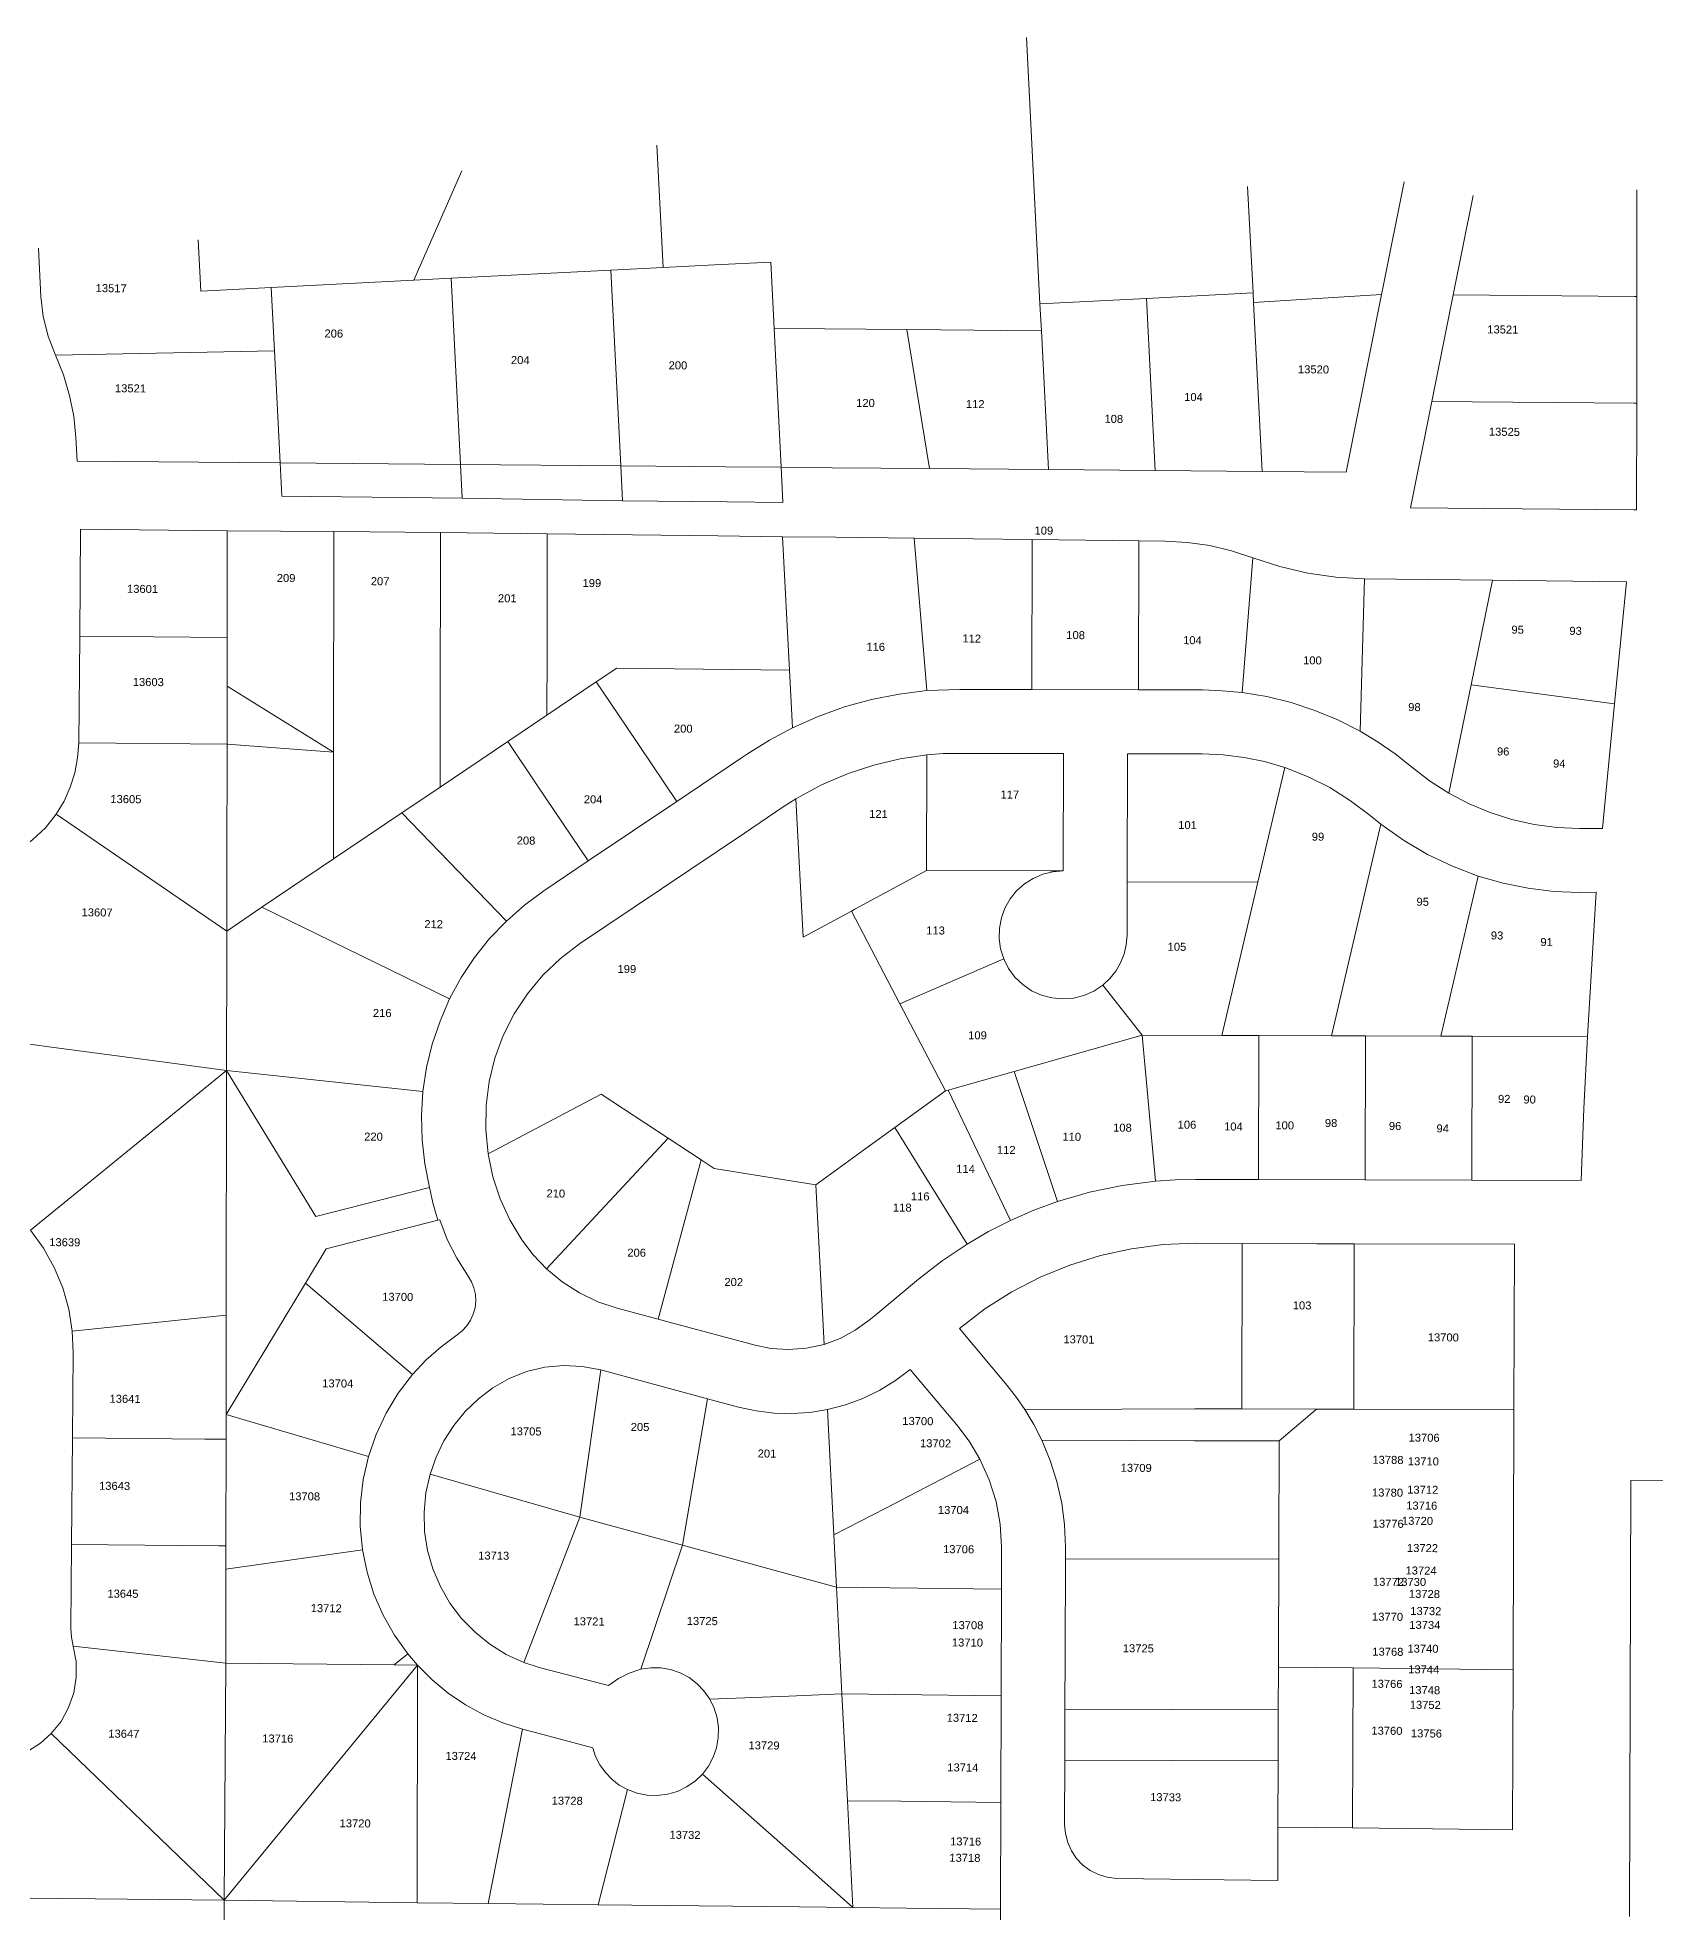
# Model space of a CAD drawing. Header units: feet. Extents: x 2808417 to 2820762, y 948624 to 970780.
# Drawn here: x 2810813 to 2812329, y 968198 to 969956 of the extents above; entities that cross this region are included whole.
import ezdxf
from ezdxf.enums import TextEntityAlignment as Align

# ---------------------------------------------------------------- set-up
doc = ezdxf.new("R2010")
doc.units = ezdxf.units.FT
doc.header["$LTSCALE"] = 0.015
doc.header["$MEASUREMENT"] = 0
doc.layers.add('Dakota County Addresses', color=7, linetype='Continuous')
doc.layers.add('Dakota County Parcels', color=7, linetype='Continuous')
doc.styles.add('Dimensions 100', font='arial.ttf')

# ---------------------------------------------------------------- blocks, each defined once
blk = doc.blocks.new('ACMAP_ANN_TEMPLATE_Dakota County Addresses')
at = {"layer": 'Dakota County Addresses', "style": 'Dimensions 100'}
blk.add_attdef('DakotaCountyAddress', text='', height=50, dxfattribs=at).set_placement((0, 0), align=Align.CENTER)

msp = doc.modelspace()

# ---------------------------------------------------------------- linework, layer by layer
at = {"layer": 'Dakota County Parcels', "lineweight": 5}
for p, q in [((2811752.3, 969706.2), (2811739.6, 969955.9)), ((2811399.1, 969740.3), (2811393.2, 969855.1)), ((2811165.4, 969728.4), (2811210.2, 969830.8)), ((2812074.3, 969724), (2812093.6, 969820.6)), ((2811952.1, 969716.4), (2811947, 969816.3)), ((2812139.7, 969714.5), (2812158.3, 969807.7)), ((2812311.8, 969713), (2812311.9, 969813)), ((2810813.5, 969758.5), (2810815.8, 969713.2)), ((2810965.7, 969718.2), (2810963.2, 969766.2)), ((2811200.3, 969730.2), (2811350.1, 969737.8)), ((2811350.1, 969737.8), (2811399.1, 969740.3)), ((2811359.4, 969554.3), (2811350.1, 969737.8)), ((2811503, 969683.1), (2811499.9, 969745.4)), ((2810965.7, 969718.2), (2811031.6, 969721.6)), ((2811031.6, 969721.6), (2811165.4, 969728.4)), ((2811034.6, 969662.3), (2811031.6, 969721.6)), ((2811165.4, 969728.4), (2811200.3, 969730.2)), ((2811209.2, 969555.6), (2811200.3, 969730.2)), ((2811852.2, 969711.3), (2811952.1, 969716.4)), ((2811952.5, 969707.4), (2811952.1, 969716.4)), ((2811952.5, 969707.4), (2812072.5, 969715.1)), ((2812039.2, 969548.4), (2812072.5, 969715.1)), ((2812072.5, 969715.1), (2812074.3, 969724)), ((2812119.8, 969614.7), (2812139.7, 969714.5)), ((2812139.7, 969714.5), (2812309.5, 969713)), ((2811752.3, 969706.2), (2811852.2, 969711.3)), ((2811753.6, 969680.9), (2811752.3, 969706.2)), ((2811860.4, 969550), (2811852.2, 969711.3)), ((2811960.6, 969549.1), (2811952.5, 969707.4)), ((2812309.5, 969713), (2812311.8, 969713)), ((2812311.7, 969613), (2812311.8, 969713)), ((2811509.7, 969553), (2811503, 969683.1)), ((2811648.9, 969551.8), (2811627.5, 969682)), ((2811627.5, 969682), (2811753.6, 969680.9)), ((2811760.2, 969550.8), (2811753.6, 969680.9)), ((2810829.4, 969658.1), (2811034.6, 969662.3)), ((2811040, 969557.1), (2811034.6, 969662.3)), ((2812099.8, 969514.9), (2812119.8, 969614.7)), ((2812119.8, 969614.7), (2812309.2, 969613)), ((2812309.2, 969613), (2812311.7, 969613)), ((2812311.6, 969513), (2812311.7, 969613)), ((2810849.7, 969558.8), (2810848.6, 969580.8)), ((2810849.7, 969558.8), (2811040, 969557.1)), ((2811040, 969557.1), (2811041.6, 969526)), ((2811040, 969557.1), (2811209.2, 969555.6)), ((2811210.8, 969524.1), (2811209.2, 969555.6)), ((2811209.2, 969555.6), (2811359.4, 969554.3)), ((2811361, 969521.6), (2811359.4, 969554.3)), ((2811648.9, 969551.8), (2811760.2, 969550.8)), ((2811760.2, 969550.8), (2811860.4, 969550)), ((2811860.4, 969550), (2811960.6, 969549.1)), ((2811960.6, 969549.1), (2812039.2, 969548.4)), ((2811041.6, 969526), (2811210.8, 969524.1)), ((2811210.8, 969524.1), (2811361, 969521.6)), ((2812099.8, 969514.9), (2812308.9, 969513)), ((2812308.9, 969513), (2812311.6, 969513)), ((2810852.1, 969394.7), (2810853, 969495.1)), ((2810853, 969495.1), (2810990.5, 969493.5)), ((2810990.3, 969393.5), (2810990.5, 969493.5)), ((2810990.5, 969493.5), (2811090.4, 969492.9)), ((2811090.1, 969285.9), (2811090.4, 969492.9)), ((2811090.4, 969492.9), (2811190.3, 969491.7)), ((2811190.3, 969491.7), (2811290.3, 969490.5)), ((2811510.9, 969487.9), (2811517.4, 969362.9)), ((2811634.3, 969486.5), (2811745, 969485.2)), ((2811634.3, 969486.5), (2811646.4, 969343.6)), ((2811744.6, 969344.6), (2811745, 969485.2)), ((2811745, 969485.2), (2811845, 969484)), ((2811844.6, 969344.4), (2811845, 969484)), ((2811845, 969484), (2811869.8, 969483.7)), ((2811941.8, 969341.8), (2811951.9, 969468.2)), ((2812052.5, 969305.5), (2812056.5, 969448.5)), ((2812056.5, 969448.5), (2812176.5, 969447.1)), ((2812156.4, 969349.1), (2812176.5, 969447.1)), ((2812176.5, 969447.1), (2812302.3, 969445.6)), ((2812291, 969331.2), (2812302.3, 969445.6)), ((2810851.2, 969294.7), (2810852.1, 969394.7)), ((2810852.1, 969394.7), (2810990.3, 969393.5)), ((2810990.3, 969347.9), (2810990.3, 969393.5)), ((2811336.4, 969351.7), (2811355.8, 969364.8)), ((2811355.8, 969364.8), (2811517.4, 969362.9)), ((2811517.4, 969362.9), (2811520.2, 969308.7)), ((2810990.2, 969293.5), (2810990.3, 969347.9)), ((2811090.1, 969285.9), (2810990.3, 969347.9)), ((2811290.1, 969320.6), (2811336.4, 969351.7)), ((2812135.5, 969247.6), (2812156.4, 969349.1)), ((2812156.4, 969349.1), (2812291, 969331.2)), ((2811677.3, 969344.8), (2811646.4, 969343.6)), ((2811677.3, 969344.8), (2811744.6, 969344.6)), ((2811744.6, 969344.6), (2811844.6, 969344.4)), ((2811844.6, 969344.4), (2811904.6, 969344.2)), ((2812284.3, 969263.3), (2812291, 969331.2)), ((2811253.4, 969295.9), (2811290.1, 969320.6)), ((2810851.2, 969294.7), (2810990.2, 969293.5)), ((2810990.2, 969293.5), (2811090.1, 969285.9)), ((2811190, 969253.2), (2811253.4, 969295.9)), ((2811645.9, 969175), (2811646.2, 969283.3)), ((2811677.1, 969284.8), (2811774.4, 969284.6)), ((2811774.1, 969174.6), (2811774.4, 969284.6)), ((2811834.1, 969164.4), (2811834.4, 969284.4)), ((2811834.4, 969284.4), (2811904.4, 969284.2)), ((2811956.5, 969164.1), (2811981.7, 969271.5)), ((2812284.3, 969263.3), (2812279.7, 969214.3)), ((2811154.2, 969229.1), (2811190, 969253.2)), ((2811328.8, 969183.9), (2811411.8, 969239.7)), ((2811523.6, 969242.2), (2811511.6, 969234.6)), ((2811530.2, 969112.4), (2811523.6, 969242.2)), ((2811089.9, 969185.9), (2811154.2, 969229.1)), ((2812061.9, 969226.4), (2812071.9, 969218.3)), ((2812025.5, 969020.1), (2812071.9, 969218.3)), ((2812258.1, 969214.4), (2812279.7, 969214.3)), ((2811022.8, 969140.7), (2811089.9, 969185.9)), ((2811287.3, 969156), (2811328.8, 969183.9)), ((2811645.9, 969175), (2811761.7, 969174.6)), ((2811761.7, 969174.6), (2811763.7, 969174.6)), ((2811763.7, 969174.6), (2811765.8, 969174.6)), ((2811765.8, 969174.6), (2811767.9, 969174.6)), ((2811767.9, 969174.6), (2811769.9, 969174.6)), ((2811769.9, 969174.6), (2811772, 969174.6)), ((2811772, 969174.6), (2811774.1, 969174.6)), ((2812128.2, 969019.8), (2812163.2, 969169.7)), ((2811833.9, 969114.4), (2811834.1, 969164.4)), ((2811834.1, 969164.4), (2811956.5, 969164.1)), ((2811922.9, 969020.4), (2811956.5, 969164.1)), ((2812257.9, 969154.4), (2812273.8, 969154.5)), ((2812273.8, 969154.5), (2812265.6, 969019.4)), ((2810989.9, 969118), (2811022.8, 969140.7)), ((2811530.2, 969112.4), (2811575.5, 969136.9)), ((2811620.9, 969050.1), (2811718.3, 969092.3)), ((2811811.1, 969067.5), (2811848.1, 969020.6)), ((2811620.9, 969050.1), (2811663.8, 968968.3)), ((2810989.6, 968987.4), (2810989.8, 969043.5)), ((2811728, 968986.5), (2811848.1, 969020.6)), ((2811848.1, 969020.6), (2811922.9, 969020.4)), ((2811848.1, 969020.6), (2811860.5, 968883.8)), ((2811922.9, 969020.4), (2811957.5, 969020.3)), ((2811957.2, 968885.3), (2811957.5, 969020.3)), ((2811957.5, 969020.3), (2812025.5, 969020.1)), ((2812025.5, 969020.1), (2812057.5, 969020)), ((2812057.1, 968885), (2812057.5, 969020)), ((2812057.5, 969020), (2812128.2, 969019.8)), ((2812128.2, 969019.8), (2812157.5, 969019.7)), ((2812157.1, 968884.7), (2812157.5, 969019.7)), ((2812157.5, 969019.7), (2812265.6, 969019.4)), ((2810989.5, 968758.2), (2810989.6, 968987.4)), ((2810989.6, 968987.4), (2811173.9, 968967.8)), ((2810989.6, 968987.4), (2811073.6, 968850.5)), ((2811666.2, 968968.9), (2811728, 968986.5)), ((2811728, 968986.5), (2811768.8, 968864.6)), ((2811234.9, 968909.2), (2811341, 968965.3)), ((2811341, 968965.3), (2811403.9, 968923.9)), ((2811616.2, 968933.9), (2811663.8, 968968.3)), ((2811663.8, 968968.3), (2811666.2, 968968.9)), ((2811666.2, 968968.9), (2811724.8, 968846.9)), ((2811289.6, 968801.6), (2811403.9, 968923.9)), ((2811403.9, 968923.9), (2811434.7, 968903.6)), ((2811616.2, 968933.9), (2811684, 968824.8)), ((2811434.7, 968903.6), (2811394.5, 968754.3)), ((2811434.7, 968903.6), (2811447, 968895.5)), ((2811073.6, 968850.5), (2811180.1, 968877.7)), ((2811549.9, 968730.7), (2811542.2, 968880.4)), ((2811898, 968885.4), (2811957.2, 968885.3)), ((2811957.2, 968885.3), (2812057.1, 968885)), ((2812057.1, 968885), (2812157.1, 968884.7)), ((2812157.1, 968884.7), (2812259.6, 968884.4)), ((2811083.1, 968820.2), (2811187.9, 968847)), ((2811187.9, 968847), (2811189.6, 968847.4)), ((2811063.7, 968788.2), (2811083.1, 968820.2)), ((2811897.8, 968825.5), (2811942, 968825.3)), ((2811941.5, 968670.3), (2811942, 968825.3)), ((2811942, 968825.3), (2812012, 968825.1)), ((2812012, 968825.1), (2812047, 968825)), ((2812046.5, 968670), (2812047, 968825)), ((2812047, 968825), (2812197, 968824.6)), ((2812196.5, 968669.6), (2812197, 968824.6)), ((2810989.3, 968665), (2811063.7, 968788.2)), ((2811063.7, 968788.2), (2811164.2, 968702.5)), ((2810989.3, 968665), (2810989.5, 968758.2)), ((2811356.1, 968764.6), (2811394.5, 968754.3)), ((2811394.5, 968754.3), (2811408, 968750.7)), ((2811408, 968750.7), (2811485.3, 968729.9)), ((2810846.1, 968723), (2810845.2, 968743.2)), ((2811676.8, 968745.7), (2811721.7, 968692)), ((2810845.4, 968643), (2810846.1, 968723)), ((2811320.9, 968568.8), (2811340.5, 968706.7)), ((2811340.5, 968706.7), (2811440.7, 968679.7)), ((2811630.7, 968707.3), (2811675.6, 968653.6)), ((2811417.3, 968542.5), (2811440.7, 968679.7)), ((2811440.7, 968679.7), (2811469.7, 968671.9)), ((2810989.3, 968665), (2811122.9, 968625.5)), ((2810989.3, 968641.7), (2810989.3, 968665)), ((2811559.1, 968552), (2811553, 968669.6)), ((2811941.5, 968670.3), (2812011.5, 968670.1)), ((2811976.4, 968640.2), (2812011.5, 968670.1)), ((2812011.5, 968670.1), (2812046.5, 968670)), ((2812046.5, 968670), (2812196.5, 968669.6)), ((2812195.8, 968425.6), (2812196.5, 968669.6)), ((2810844.5, 968543), (2810845.4, 968643)), ((2810989.2, 968541.8), (2810989.3, 968641.7)), ((2811754.1, 968640.8), (2811839.6, 968640.6)), ((2811839.6, 968640.6), (2811897.3, 968640.4)), ((2811897.3, 968640.4), (2811976.4, 968640.2)), ((2811976.2, 968540.2), (2811976.4, 968640.2)), ((2811320.9, 968568.8), (2811180.5, 968609)), ((2812305.1, 968194.3), (2812306.3, 968603)), ((2811268.4, 968432.6), (2811320.9, 968568.8)), ((2811320.9, 968568.8), (2811417.3, 968542.5)), ((2810843.8, 968464.4), (2810844.5, 968543)), ((2810989.1, 968520), (2810989.2, 968541.8)), ((2810989.1, 968520), (2811117.2, 968538.2)), ((2811378.1, 968426.3), (2811417.3, 968542.5)), ((2811561.6, 968503.1), (2811559.1, 968552)), ((2811716.1, 968501.2), (2811716.2, 968541)), ((2811776.2, 968529.8), (2811776.2, 968540.8)), ((2811976.1, 968529.2), (2811976.2, 968540.2)), ((2810989, 968431.8), (2810989.1, 968520)), ((2811775.9, 968440.8), (2811776.2, 968529.8)), ((2811776.2, 968529.8), (2811976.1, 968529.2)), ((2811975.9, 968440.2), (2811976.1, 968529.2)), ((2811566.7, 968403), (2811561.6, 968503.1)), ((2811715.8, 968401.2), (2811716.1, 968501.2)), ((2810846, 968447.9), (2810989, 968431.8)), ((2810987.7, 968209.5), (2810989, 968431.8)), ((2810989, 968431.8), (2811146.8, 968430.2)), ((2811146.8, 968430.2), (2811159.8, 968440.5)), ((2811159.8, 968440.5), (2811168.8, 968429.9)), ((2811268.4, 968432.6), (2811282.9, 968427.8)), ((2811775.7, 968388.8), (2811775.9, 968440.8)), ((2811975.8, 968428.2), (2811975.9, 968440.2)), ((2810987.7, 968209.5), (2811168.8, 968429.9)), ((2811146.8, 968430.2), (2811168.8, 968429.9)), ((2811168.5, 968207.3), (2811168.8, 968429.9)), ((2811282.9, 968427.8), (2811347.8, 968411)), ((2811975.7, 968388.2), (2811975.8, 968428.2)), ((2811975.8, 968428.2), (2812045.8, 968427.4)), ((2812045.4, 968277.4), (2812045.8, 968427.4)), ((2812045.8, 968427.4), (2812195.8, 968425.6)), ((2812195.4, 968275.6), (2812195.8, 968425.6)), ((2811566.7, 968403), (2811571.9, 968302.9)), ((2811715.5, 968301.3), (2811715.8, 968401.2)), ((2811775.6, 968340.8), (2811775.7, 968388.8)), ((2811775.7, 968388.8), (2811975.7, 968388.2)), ((2811975.6, 968340.2), (2811975.7, 968388.2)), ((2810825.3, 968365.8), (2810987.7, 968209.5)), ((2811235.1, 968206.5), (2811267.3, 968369.9)), ((2811267.3, 968369.9), (2811278.2, 968367)), ((2811278.2, 968367), (2811333, 968352.6)), ((2811775.4, 968280.6), (2811775.6, 968340.8)), ((2811775.6, 968340.8), (2811975.6, 968340.2)), ((2811975.4, 968278.2), (2811975.6, 968340.2)), ((2811338.3, 968205.4), (2811365.6, 968313.3)), ((2811571.9, 968302.9), (2811577, 968202.8)), ((2811715.2, 968201.3), (2811715.5, 968301.3)), ((2811975.3, 968228.2), (2811975.4, 968278.2)), ((2811975.4, 968278.2), (2812045.4, 968277.4)), ((2812045.4, 968277.4), (2812195.4, 968275.6)), ((2811824, 968230), (2811975.3, 968228.2)), ((2810738.2, 968212.1), (2810987.7, 968209.5)), ((2810988.4, 968018.1), (2810987.7, 968209.5)), ((2810987.7, 968209.5), (2811168.5, 968207.3)), ((2811168.5, 968207.3), (2811235.1, 968206.5)), ((2811235.1, 968206.5), (2811338.3, 968205.4))]:
    msp.add_line(p, q, dxfattribs=at)
for points in [[(2811499.9, 969745.4), (2811447.2, 969742.8), (2811399.1, 969740.3)], [(2810815.8, 969713.2), (2810817.9, 969694.3), (2810822.5, 969675.8), (2810829.4, 969658.1)], [(2811627.5, 969682), (2811550.6, 969682.7), (2811503, 969683.1)], [(2810848.6, 969580.8), (2810846.6, 969600.8), (2810842.7, 969620.4), (2810837, 969639.6), (2810829.4, 969658.1)], [(2811359.4, 969554.3), (2811457.4, 969553.5), (2811509.7, 969553)], [(2811509.7, 969553), (2811557.6, 969552.6), (2811648.9, 969551.8)], [(2811509.7, 969553), (2811511.3, 969520.2), (2811511.3, 969519.9)], [(2811361, 969521.6), (2811459, 969520.7), (2811459, 969520.7), (2811459.2, 969520.7), (2811511.3, 969519.9)], [(2811190, 969253.2), (2811190.1, 969313.5), (2811190.3, 969491.7)], [(2811290.1, 969320.6), (2811290.2, 969380.9), (2811290.3, 969490.5)], [(2811290.3, 969490.5), (2811450.4, 969488.7), (2811510.9, 969487.9)], [(2811510.9, 969487.9), (2811561, 969487.4), (2811634.3, 969486.5)], [(2811951.9, 969468.2), (2811931.9, 969474.8), (2811911.5, 969479.6), (2811890.7, 969482.6), (2811869.8, 969483.7)], [(2811951.9, 969468.2), (2811977.3, 969459.9), (2812003.3, 969453.8), (2812029.8, 969450), (2812056.5, 969448.5)], [(2811336.4, 969351.7), (2811364.3, 969310.2), (2811411.8, 969239.7)], [(2811646.4, 969343.6), (2811620.3, 969340.4), (2811594.5, 969335.3), (2811569.2, 969328.3), (2811544.3, 969319.4), (2811520.2, 969308.7)], [(2811941.8, 969341.8), (2811923.2, 969343.5), (2811904.6, 969344.2)], [(2812052.5, 969305.5), (2812031.6, 969316.1), (2812009.9, 969325.1), (2811987.7, 969332.4), (2811964.9, 969338), (2811941.8, 969341.8)], [(2810830.1, 969227.8), (2810837.4, 969240), (2810843.3, 969253), (2810847.6, 969266.6), (2810850.2, 969280.6), (2810851.2, 969294.7)], [(2810989.9, 969118), (2810990, 969178.9), (2810990.2, 969293.5)], [(2811253.4, 969295.9), (2811281.3, 969254.4), (2811328.8, 969183.9)], [(2811520.2, 969308.7), (2811498.7, 969297.2), (2811478.1, 969284.4)], [(2812100.6, 969272.2), (2812085.3, 969284.3), (2812069.2, 969295.4), (2812052.5, 969305.5)], [(2811089.9, 969185.9), (2811090, 969246.2), (2811090.1, 969285.9)], [(2811411.8, 969239.7), (2811471.6, 969280), (2811478.1, 969284.4)], [(2811646.2, 969283.3), (2811621.2, 969279.6), (2811596.5, 969273.8), (2811572.4, 969265.9), (2811547.4, 969255.2), (2811523.6, 969242.2)], [(2811677.1, 969284.8), (2811661.7, 969284.5), (2811646.2, 969283.3)], [(2811981.7, 969271.5), (2811962.8, 969277), (2811943.6, 969280.9), (2811924.1, 969283.3), (2811904.4, 969284.2)], [(2812061.9, 969226.4), (2812043.5, 969240.4), (2812023.9, 969252.7), (2812003.2, 969263.1), (2811981.7, 969271.5)], [(2812100.6, 969272.2), (2812117.5, 969259.1), (2812135.5, 969247.6)], [(2812135.5, 969247.6), (2812154.5, 969237.6), (2812174.2, 969229.4), (2812194.6, 969222.9), (2812215.5, 969218.2), (2812236.7, 969215.4), (2812258.1, 969214.4)], [(2810780.2, 969186.3), (2810794.7, 969194), (2810808, 969203.6), (2810819.9, 969215), (2810830.1, 969227.8)], [(2810830.1, 969227.8), (2810945.4, 969148.6), (2810989.9, 969118)], [(2811154.2, 969229.1), (2811189.4, 969192.6), (2811252.1, 969127.5)], [(2811320.8, 969106.2), (2811475.2, 969210.1), (2811511.6, 969234.6)], [(2812071.9, 969218.3), (2812093.1, 969203.3), (2812115.5, 969190.1), (2812138.9, 969178.9), (2812163.2, 969169.7)], [(2811575.5, 969136.9), (2811578.9, 969138.7), (2811645.9, 969175)], [(2811774.1, 969174.6), (2811764.4, 969173.8), (2811754.9, 969171.5), (2811745.9, 969167.6), (2811737.7, 969162.4), (2811730.4, 969155.9), (2811724.3, 969148.3), (2811719.5, 969139.8), (2811716.1, 969130.6), (2811714.3, 969121), (2811714.1, 969111.3), (2811715.4, 969101.6), (2811718.3, 969092.3)], [(2812163.2, 969169.7), (2812186.4, 969163.1), (2812210, 969158.3), (2812233.9, 969155.4), (2812257.9, 969154.4)], [(2811287.3, 969156), (2811269.1, 969142.5), (2811252.1, 969127.5)], [(2811022.8, 969140.7), (2811074.6, 969115.3), (2811198.9, 969054.5)], [(2811575.5, 969136.9), (2811579.4, 969129.5), (2811620.9, 969050.1)], [(2810989.8, 969043.5), (2810989.9, 969051), (2810989.9, 969058.3), (2810989.9, 969118)], [(2811252.1, 969127.5), (2811236.4, 969111.1), (2811222.3, 969093.4), (2811209.8, 969074.5), (2811198.9, 969054.5)], [(2811320.8, 969106.2), (2811302.8, 969092.5), (2811286.4, 969076.9), (2811271.8, 969059.4), (2811259.4, 969040.5), (2811249.2, 969020.3), (2811241.3, 968999), (2811235.9, 968977), (2811233, 968954.5), (2811232.7, 968931.8), (2811234.9, 968909.2)], [(2811811.1, 969067.5), (2811817.7, 969073.6), (2811823.4, 969080.6), (2811827.9, 969088.3), (2811831.2, 969096.7), (2811833.2, 969105.4), (2811833.9, 969114.4)], [(2811718.3, 969092.3), (2811722.8, 969083.2), (2811728.8, 969075.1), (2811736.1, 969068.1), (2811744.4, 969062.3), (2811753.6, 969058.1), (2811763.4, 969055.5), (2811773.5, 969054.6), (2811783.6, 969055.4), (2811793.4, 969057.8), (2811802.7, 969061.9), (2811811.1, 969067.5)], [(2811198.9, 969054.5), (2811189.9, 969033.7), (2811182.6, 969012.3), (2811177.3, 968990.2), (2811173.9, 968967.8)], [(2810769, 969017.1), (2810823.2, 969009.8), (2810903.6, 968999), (2810922.4, 968996.4), (2810989.6, 968987.4)], [(2812265.6, 969019.4), (2812262.2, 968951.9), (2812259.6, 968884.4)], [(2810806, 968837.8), (2810846.3, 968870.7), (2810989.6, 968987.4)], [(2811173.9, 968967.8), (2811172.5, 968945.1), (2811173.1, 968922.5), (2811175.6, 968899.9), (2811180.1, 968877.7)], [(2811542.2, 968880.4), (2811590.4, 968915.3), (2811616.2, 968933.9)], [(2811234.9, 968909.2), (2811239.5, 968887.9), (2811246.3, 968867.2), (2811255.4, 968847.4), (2811266.5, 968828.7)], [(2811447, 968895.5), (2811491.7, 968888.4), (2811542.2, 968880.4)], [(2811180.1, 968877.7), (2811183.5, 968862.2), (2811187.9, 968847)], [(2811860.5, 968883.8), (2811829.5, 968879.8), (2811798.8, 968873.4), (2811768.8, 968864.6)], [(2811898, 968885.4), (2811879.2, 968885.1), (2811860.5, 968883.8)], [(2811768.8, 968864.6), (2811746.6, 968856.4), (2811724.8, 968846.9)], [(2810845.2, 968743.2), (2810841.8, 968763.7), (2810836.2, 968783.7), (2810828.2, 968802.8), (2810818.1, 968821), (2810806, 968837.8)], [(2811189.6, 968847.4), (2811196.6, 968829), (2811205.5, 968811.4), (2811216.2, 968794.8)], [(2811724.8, 968846.9), (2811704.1, 968836.4), (2811684, 968824.8)], [(2811266.5, 968828.7), (2811277.3, 968814.5), (2811289.6, 968801.6)], [(2811684, 968824.8), (2811660.6, 968809.1), (2811638.4, 968791.8)], [(2811897.8, 968825.5), (2811867.9, 968824.2), (2811838.2, 968820.4), (2811808.9, 968814), (2811780.3, 968805.1)], [(2811289.6, 968801.6), (2811304.4, 968789.4), (2811320.6, 968779), (2811337.9, 968770.7), (2811356.1, 968764.6)], [(2811780.3, 968805.1), (2811752.6, 968793.7), (2811726, 968779.9), (2811700.6, 968763.9), (2811676.8, 968745.7)], [(2811205.9, 968739.7), (2811210.8, 968743.5), (2811215.1, 968748.1), (2811218.6, 968753.3), (2811221.1, 968759), (2811222.8, 968765), (2811223.4, 968771.3), (2811223.1, 968777.5), (2811221.7, 968783.6), (2811219.4, 968789.4), (2811216.2, 968794.8)], [(2811592.3, 968753.4), (2811598.5, 968758.5), (2811638.4, 968791.8)], [(2810845.2, 968743.2), (2810911.2, 968750.1), (2810989.5, 968758.2)], [(2811549.9, 968730.7), (2811565, 968736.3), (2811579.2, 968743.9), (2811592.3, 968753.4)], [(2811205.9, 968739.7), (2811190.9, 968728.5), (2811177, 968716.1), (2811164.2, 968702.5)], [(2811485.3, 968729.9), (2811500, 968726.9), (2811516.7, 968725.8), (2811533.5, 968727), (2811549.9, 968730.7)], [(2811164.2, 968702.5), (2811150.8, 968685), (2811139.4, 968666.2), (2811130.1, 968646.3), (2811122.9, 968625.5)], [(2811340.5, 968706.7), (2811323.2, 968710), (2811305.7, 968710.9), (2811288.1, 968709.3), (2811271, 968705.2), (2811254.7, 968698.7), (2811239.4, 968689.9)], [(2811553, 968669.6), (2811570, 968674.1), (2811586.4, 968680.1), (2811602.1, 968687.8), (2811616.9, 968696.9), (2811630.7, 968707.3)], [(2811239.4, 968689.9), (2811225.9, 968679.6), (2811213.6, 968667.8), (2811202.8, 968654.6), (2811193.6, 968640.3), (2811186.2, 968625), (2811180.5, 968609)], [(2811738.2, 968669.5), (2811730.3, 968681), (2811721.7, 968692)], [(2811469.7, 968671.9), (2811486.3, 968668.3), (2811503.1, 968666.3), (2811519.8, 968665.8), (2811536.5, 968666.9), (2811553, 968669.6)], [(2811738.2, 968669.5), (2811829.1, 968669.9), (2811897.4, 968670.2), (2811941.5, 968670.3)], [(2811754.1, 968640.8), (2811746.7, 968655.5), (2811738.2, 968669.5)], [(2810845.4, 968643), (2810969.3, 968641.9), (2810989.3, 968641.7)], [(2811696, 968623.2), (2811686.6, 968638.9), (2811675.6, 968653.6)], [(2811122.9, 968625.5), (2811118, 968604), (2811115.4, 968582.2), (2811115.1, 968560.2), (2811117.2, 968538.2)], [(2811776.2, 968540.8), (2811775.3, 968561.4), (2811772.7, 968581.9), (2811768.2, 968602.1), (2811762, 968621.8), (2811754.1, 968640.8)], [(2811180.5, 968609), (2811176.7, 968591.4), (2811175, 968573.4), (2811175.5, 968555.4), (2811178.3, 968537.6), (2811183.2, 968520.3), (2811190.2, 968503.7), (2811199.2, 968488.1), (2811210.1, 968473.7), (2811222.7, 968460.8), (2811236.7, 968449.5), (2811252, 968440.1), (2811268.4, 968432.6)], [(2811559.1, 968552), (2811607.8, 968577.3), (2811696, 968623.2)], [(2811716.2, 968541), (2811715, 968562.3), (2811711.1, 968583.3), (2811704.8, 968603.7), (2811696, 968623.2)], [(2812350.3, 968603.5), (2812306.3, 968603), (2812306.3, 968603)], [(2810844.5, 968543), (2810982.2, 968541.8), (2810989.2, 968541.8)], [(2811117.2, 968538.2), (2811121.5, 968517.1), (2811128, 968496.6), (2811136.6, 968476.8), (2811147.2, 968458), (2811159.8, 968440.5)], [(2811417.3, 968542.5), (2811510.8, 968516.9), (2811528.1, 968512.2), (2811561.6, 968503.1)], [(2811561.6, 968503.1), (2811611.7, 968502.5), (2811716.1, 968501.2)], [(2810843.8, 968464.4), (2810844.4, 968456.1), (2810846, 968447.9)], [(2810825.3, 968365.8), (2810834.6, 968377.3), (2810841.7, 968390.2), (2810846.5, 968404.1), (2810848.9, 968418.7), (2810848.7, 968433.4), (2810846, 968447.9)], [(2811168.8, 968429.9), (2811182.6, 968416.2), (2811197.6, 968403.8), (2811213.8, 968392.9), (2811230.9, 968383.5), (2811248.8, 968375.9), (2811267.3, 968369.9)], [(2811378.1, 968426.3), (2811367.3, 968422.6), (2811357.1, 968417.5), (2811347.8, 968411)], [(2811442.7, 968398.1), (2811437.3, 968405.8), (2811430.8, 968412.6), (2811423.3, 968418.3), (2811415, 968422.7), (2811406.1, 968425.8), (2811396.8, 968427.4), (2811387.4, 968427.6), (2811378.1, 968426.3)], [(2811435.9, 968327.9), (2811441.6, 968335.4), (2811446, 968343.7), (2811449.1, 968352.6), (2811450.7, 968361.9), (2811450.9, 968371.3), (2811449.6, 968380.6), (2811446.8, 968389.6), (2811442.7, 968398.1)], [(2811442.7, 968398.1), (2811516.8, 968401), (2811566.7, 968403)], [(2811566.7, 968403), (2811616.8, 968402.4), (2811715.8, 968401.2)], [(2810739.3, 968343), (2810752.4, 968340.2), (2810765.7, 968339.5), (2810779, 968340.9), (2810791.9, 968344.3), (2810804.1, 968349.7), (2810815.4, 968356.9), (2810825.3, 968365.8)], [(2811333, 968352.6), (2811335.8, 968344.3), (2811339.8, 968336.5), (2811344.9, 968329.3), (2811351, 968323), (2811357.9, 968317.6), (2811365.6, 968313.3)], [(2811365.6, 968313.3), (2811374.6, 968310), (2811384, 968308.1), (2811393.6, 968307.8), (2811403.2, 968308.9), (2811412.4, 968311.6), (2811421.1, 968315.8), (2811429, 968321.2), (2811435.9, 968327.9)], [(2811435.9, 968327.9), (2811524.6, 968249.3), (2811577, 968202.8)], [(2811571.9, 968302.9), (2811622, 968302.4), (2811715.5, 968301.3)], [(2811775.4, 968280.6), (2811776.1, 968272), (2811778.3, 968263.7), (2811781.8, 968255.8), (2811786.6, 968248.7), (2811792.6, 968242.5), (2811799.5, 968237.4), (2811807.2, 968233.6), (2811815.4, 968231.1), (2811824, 968230)], [(2811338.3, 968205.4), (2811526.9, 968203.3), (2811577, 968202.8)], [(2811577, 968202.8), (2811627.1, 968202.2), (2811715.2, 968201.3)], [(2811715, 968126.6), (2811715.1, 968156.2), (2811715.2, 968201.3)]]:
    msp.add_lwpolyline(points, dxfattribs=at)

# ---------------------------------------------------------------- block references
at = {"layer": 'Dakota County Addresses', "lineweight": 5, "xscale": 0.15, "yscale": 0.15, "zscale": 0.15, "rotation": 359.5015230000861}
for p, values in [((2810881.6, 969717.1), {'DakotaCountyAddress': '13517'}), ((2811090.3, 969674.6), {'DakotaCountyAddress': '206'}), ((2812186.2, 969678.4), {'DakotaCountyAddress': '13521'}), ((2811265.1, 969649.7), {'DakotaCountyAddress': '204'}), ((2811412.9, 969644.8), {'DakotaCountyAddress': '200'}), ((2812008.7, 969641), {'DakotaCountyAddress': '13520'}), ((2810899.7, 969623.2), {'DakotaCountyAddress': '13521'}), ((2811588.7, 969609.5), {'DakotaCountyAddress': '120'}), ((2811691.6, 969608.5), {'DakotaCountyAddress': '112'}), ((2811896.2, 969615.1), {'DakotaCountyAddress': '104'}), ((2811821.5, 969594.6), {'DakotaCountyAddress': '108'}), ((2812187.7, 969582.5), {'DakotaCountyAddress': '13525'}), ((2811755.9, 969489.9), {'DakotaCountyAddress': '109'}), ((2811045.6, 969445.4), {'DakotaCountyAddress': '209'}), ((2810911, 969435.2), {'DakotaCountyAddress': '13601'}), ((2811133.7, 969442.4), {'DakotaCountyAddress': '207'}), ((2811252.9, 969426.4), {'DakotaCountyAddress': '201'}), ((2811332.2, 969440.7), {'DakotaCountyAddress': '199'}), ((2811785.7, 969391.9), {'DakotaCountyAddress': '108'}), ((2812200.1, 969397), {'DakotaCountyAddress': '95'}), ((2812254.4, 969395.9), {'DakotaCountyAddress': '93'}), ((2811598.3, 969380.9), {'DakotaCountyAddress': '116'}), ((2811688.3, 969388.7), {'DakotaCountyAddress': '112'}), ((2811895.2, 969387.1), {'DakotaCountyAddress': '104'}), ((2812007.7, 969368.2), {'DakotaCountyAddress': '100'}), ((2810916.4, 969347.9), {'DakotaCountyAddress': '13603'}), ((2812103.3, 969324.4), {'DakotaCountyAddress': '98'}), ((2811417.9, 969304.2), {'DakotaCountyAddress': '200'}), ((2812186.5, 969282.8), {'DakotaCountyAddress': '96'}), ((2812239.1, 969271.5), {'DakotaCountyAddress': '94'}), ((2810895.4, 969238.1), {'DakotaCountyAddress': '13605'}), ((2811333.4, 969237.9), {'DakotaCountyAddress': '204'}), ((2811724, 969242.4), {'DakotaCountyAddress': '117'}), ((2811600.9, 969224.2), {'DakotaCountyAddress': '121'}), ((2811270.5, 969199.3), {'DakotaCountyAddress': '208'}), ((2811890.6, 969213.8), {'DakotaCountyAddress': '101'}), ((2812012.9, 969202.9), {'DakotaCountyAddress': '99'}), ((2810868.4, 969131.9), {'DakotaCountyAddress': '13607'}), ((2812111.1, 969141.9), {'DakotaCountyAddress': '95'}), ((2811183.9, 969120.9), {'DakotaCountyAddress': '212'}), ((2811654.4, 969115), {'DakotaCountyAddress': '113'}), ((2812180.8, 969110.3), {'DakotaCountyAddress': '93'}), ((2811880.7, 969099.7), {'DakotaCountyAddress': '105'}), ((2812227.2, 969104.1), {'DakotaCountyAddress': '91'}), ((2811365, 969078.9), {'DakotaCountyAddress': '199'}), ((2811135.7, 969037.6), {'DakotaCountyAddress': '216'}), ((2811693.7, 969016.7), {'DakotaCountyAddress': '109'}), ((2812187.5, 968957.1), {'DakotaCountyAddress': '92'}), ((2812211.3, 968956.5), {'DakotaCountyAddress': '90'}), ((2812025.2, 968934.5), {'DakotaCountyAddress': '98'}), ((2811127.5, 968921.7), {'DakotaCountyAddress': '220'}), ((2811782.1, 968921.6), {'DakotaCountyAddress': '110'}), ((2811829.6, 968930.1), {'DakotaCountyAddress': '108'}), ((2811890.1, 968932.9), {'DakotaCountyAddress': '106'}), ((2811933.6, 968931.2), {'DakotaCountyAddress': '104'}), ((2811981.7, 968932.3), {'DakotaCountyAddress': '100'}), ((2812085.2, 968931.7), {'DakotaCountyAddress': '96'}), ((2812129.8, 968929.4), {'DakotaCountyAddress': '94'}), ((2811720.7, 968909.3), {'DakotaCountyAddress': '112'}), ((2811682.5, 968891.5), {'DakotaCountyAddress': '114'}), ((2811298.4, 968868.4), {'DakotaCountyAddress': '210'}), ((2811640, 968865.7), {'DakotaCountyAddress': '116'}), ((2811623.2, 968855.2), {'DakotaCountyAddress': '118'}), ((2810838.1, 968822.7), {'DakotaCountyAddress': '13639'}), ((2811374.2, 968812.9), {'DakotaCountyAddress': '206'}), ((2811465.2, 968785.4), {'DakotaCountyAddress': '202'}), ((2811150.2, 968771.5), {'DakotaCountyAddress': '13700'}), ((2811998, 968763.5), {'DakotaCountyAddress': '103'}), ((2811998, 968763.5), {'DakotaCountyAddress': '103'}), ((2811998, 968763.5), {'DakotaCountyAddress': '103'}), ((2811998, 968763.5), {'DakotaCountyAddress': '103'}), ((2811998, 968763.5), {'DakotaCountyAddress': '103'}), ((2811998, 968763.5), {'DakotaCountyAddress': '103'}), ((2811998, 968763.5), {'DakotaCountyAddress': '103'}), ((2811998, 968763.5), {'DakotaCountyAddress': '103'}), ((2811998, 968763.5), {'DakotaCountyAddress': '103'}), ((2811998, 968763.5), {'DakotaCountyAddress': '103'}), ((2811998, 968763.5), {'DakotaCountyAddress': '103'}), ((2811788.8, 968731.6), {'DakotaCountyAddress': '13701'}), ((2811788.8, 968731.6), {'DakotaCountyAddress': '13701'}), ((2811788.8, 968731.6), {'DakotaCountyAddress': '13701'}), ((2811788.8, 968731.6), {'DakotaCountyAddress': '13701'}), ((2811788.8, 968731.6), {'DakotaCountyAddress': '13701'}), ((2811788.8, 968731.6), {'DakotaCountyAddress': '13701'}), ((2811788.8, 968731.6), {'DakotaCountyAddress': '13701'}), ((2811788.8, 968731.6), {'DakotaCountyAddress': '13701'}), ((2811788.8, 968731.6), {'DakotaCountyAddress': '13701'}), ((2811788.8, 968731.6), {'DakotaCountyAddress': '13701'}), ((2811788.8, 968731.6), {'DakotaCountyAddress': '13701'}), ((2811788.8, 968731.6), {'DakotaCountyAddress': '13701'}), ((2811788.8, 968731.6), {'DakotaCountyAddress': '13701'}), ((2812130.4, 968733.5), {'DakotaCountyAddress': '13700'}), ((2811094, 968690.3), {'DakotaCountyAddress': '13704'}), ((2810894.6, 968675.9), {'DakotaCountyAddress': '13641'}), ((2811637.8, 968655), {'DakotaCountyAddress': '13700'}), ((2811270.5, 968645.4), {'DakotaCountyAddress': '13705'}), ((2811377.4, 968649.5), {'DakotaCountyAddress': '205'}), ((2811654.4, 968634.2), {'DakotaCountyAddress': '13702'}), ((2812112.4, 968639.5), {'DakotaCountyAddress': '13706'}), ((2811496.4, 968624.6), {'DakotaCountyAddress': '201'}), ((2812078.5, 968618.7), {'DakotaCountyAddress': '13788'}), ((2812111.7, 968617.3), {'DakotaCountyAddress': '13710'}), ((2811842.5, 968611.2), {'DakotaCountyAddress': '13709'}), ((2811842.5, 968611.2), {'DakotaCountyAddress': '13709'}), ((2811842.5, 968611.2), {'DakotaCountyAddress': '13709'}), ((2811842.5, 968611.2), {'DakotaCountyAddress': '13709'}), ((2811842.5, 968611.2), {'DakotaCountyAddress': '13709'}), ((2811842.5, 968611.2), {'DakotaCountyAddress': '13709'}), ((2811842.5, 968611.2), {'DakotaCountyAddress': '13709'}), ((2811842.5, 968611.2), {'DakotaCountyAddress': '13709'}), ((2811842.5, 968611.2), {'DakotaCountyAddress': '13709'}), ((2811842.5, 968611.2), {'DakotaCountyAddress': '13709'}), ((2811842.5, 968611.2), {'DakotaCountyAddress': '13709'}), ((2811842.5, 968611.2), {'DakotaCountyAddress': '13709'}), ((2811842.5, 968611.2), {'DakotaCountyAddress': '13709'}), ((2810884.8, 968594.3), {'DakotaCountyAddress': '13643'}), ((2811062.9, 968584.5), {'DakotaCountyAddress': '13708'}), ((2812078.1, 968588), {'DakotaCountyAddress': '13780'}), ((2812111.1, 968590.7), {'DakotaCountyAddress': '13712'}), ((2811671.2, 968571.7), {'DakotaCountyAddress': '13704'}), ((2812110.2, 968575.8), {'DakotaCountyAddress': '13716'}), ((2812078.7, 968558.8), {'DakotaCountyAddress': '13776'}), ((2812106.2, 968561.5), {'DakotaCountyAddress': '13720'}), ((2811240.2, 968528.9), {'DakotaCountyAddress': '13713'}), ((2811676, 968534.9), {'DakotaCountyAddress': '13706'}), ((2812110.9, 968536), {'DakotaCountyAddress': '13722'}), ((2812109.5, 968514.9), {'DakotaCountyAddress': '13724'}), ((2812079, 968504.3), {'DakotaCountyAddress': '13772'}), ((2812099.7, 968504.3), {'DakotaCountyAddress': '13730'}), ((2810892.6, 968493.2), {'DakotaCountyAddress': '13645'}), ((2811083.2, 968479.6), {'DakotaCountyAddress': '13712'}), ((2812112.7, 968493), {'DakotaCountyAddress': '13728'}), ((2812114, 968476.9), {'DakotaCountyAddress': '13732'}), ((2811329.6, 968467.2), {'DakotaCountyAddress': '13721'}), ((2811435.7, 968467.6), {'DakotaCountyAddress': '13725'}), ((2811684.7, 968463.7), {'DakotaCountyAddress': '13708'}), ((2812078.1, 968471.6), {'DakotaCountyAddress': '13770'}), ((2812113.1, 968463.9), {'DakotaCountyAddress': '13734'}), ((2811684.3, 968447.4), {'DakotaCountyAddress': '13710'}), ((2811844.5, 968442), {'DakotaCountyAddress': '13725'}), ((2811844.5, 968442), {'DakotaCountyAddress': '13725'}), ((2811844.5, 968442), {'DakotaCountyAddress': '13725'}), ((2811844.5, 968442), {'DakotaCountyAddress': '13725'}), ((2811844.5, 968442), {'DakotaCountyAddress': '13725'}), ((2811844.5, 968442), {'DakotaCountyAddress': '13725'}), ((2811844.5, 968442), {'DakotaCountyAddress': '13725'}), ((2811844.5, 968442), {'DakotaCountyAddress': '13725'}), ((2811844.5, 968442), {'DakotaCountyAddress': '13725'}), ((2811844.5, 968442), {'DakotaCountyAddress': '13725'}), ((2811844.5, 968442), {'DakotaCountyAddress': '13725'}), ((2811844.5, 968442), {'DakotaCountyAddress': '13725'}), ((2811844.5, 968442), {'DakotaCountyAddress': '13725'}), ((2812111.3, 968441.7), {'DakotaCountyAddress': '13740'}), ((2812078.4, 968438.8), {'DakotaCountyAddress': '13768'}), ((2812077.6, 968408.7), {'DakotaCountyAddress': '13766'}), ((2812112, 968422.2), {'DakotaCountyAddress': '13744'}), ((2812112.9, 968402.8), {'DakotaCountyAddress': '13748'}), ((2812113.5, 968389), {'DakotaCountyAddress': '13752'}), ((2811679.4, 968376.8), {'DakotaCountyAddress': '13712'}), ((2810893.5, 968361.9), {'DakotaCountyAddress': '13647'}), ((2811037.8, 968357.4), {'DakotaCountyAddress': '13716'}), ((2812077.5, 968364.7), {'DakotaCountyAddress': '13760'}), ((2812114.6, 968362.2), {'DakotaCountyAddress': '13756'}), ((2811209.5, 968341.1), {'DakotaCountyAddress': '13724'}), ((2811493.6, 968351), {'DakotaCountyAddress': '13729'}), ((2811680, 968330.3), {'DakotaCountyAddress': '13714'}), ((2811870.1, 968302.4), {'DakotaCountyAddress': '13733'}), ((2811870.1, 968302.4), {'DakotaCountyAddress': '13733'}), ((2811870.1, 968302.4), {'DakotaCountyAddress': '13733'}), ((2811870.1, 968302.4), {'DakotaCountyAddress': '13733'}), ((2811870.1, 968302.4), {'DakotaCountyAddress': '13733'}), ((2811870.1, 968302.4), {'DakotaCountyAddress': '13733'}), ((2811870.1, 968302.4), {'DakotaCountyAddress': '13733'}), ((2811870.1, 968302.4), {'DakotaCountyAddress': '13733'}), ((2811870.1, 968302.4), {'DakotaCountyAddress': '13733'}), ((2811870.1, 968302.4), {'DakotaCountyAddress': '13733'}), ((2811870.1, 968302.4), {'DakotaCountyAddress': '13733'}), ((2811870.1, 968302.4), {'DakotaCountyAddress': '13733'}), ((2811870.1, 968302.4), {'DakotaCountyAddress': '13733'}), ((2811309.1, 968299.1), {'DakotaCountyAddress': '13728'}), ((2811110.3, 968277.9), {'DakotaCountyAddress': '13720'}), ((2811419.5, 968267.1), {'DakotaCountyAddress': '13732'}), ((2811682.6, 968260.9), {'DakotaCountyAddress': '13716'}), ((2811681.9, 968245.6), {'DakotaCountyAddress': '13718'})]:
    msp.add_blockref('ACMAP_ANN_TEMPLATE_Dakota County Addresses', p, dxfattribs=at).add_auto_attribs(values)

doc.saveas('drawing.dxf')
